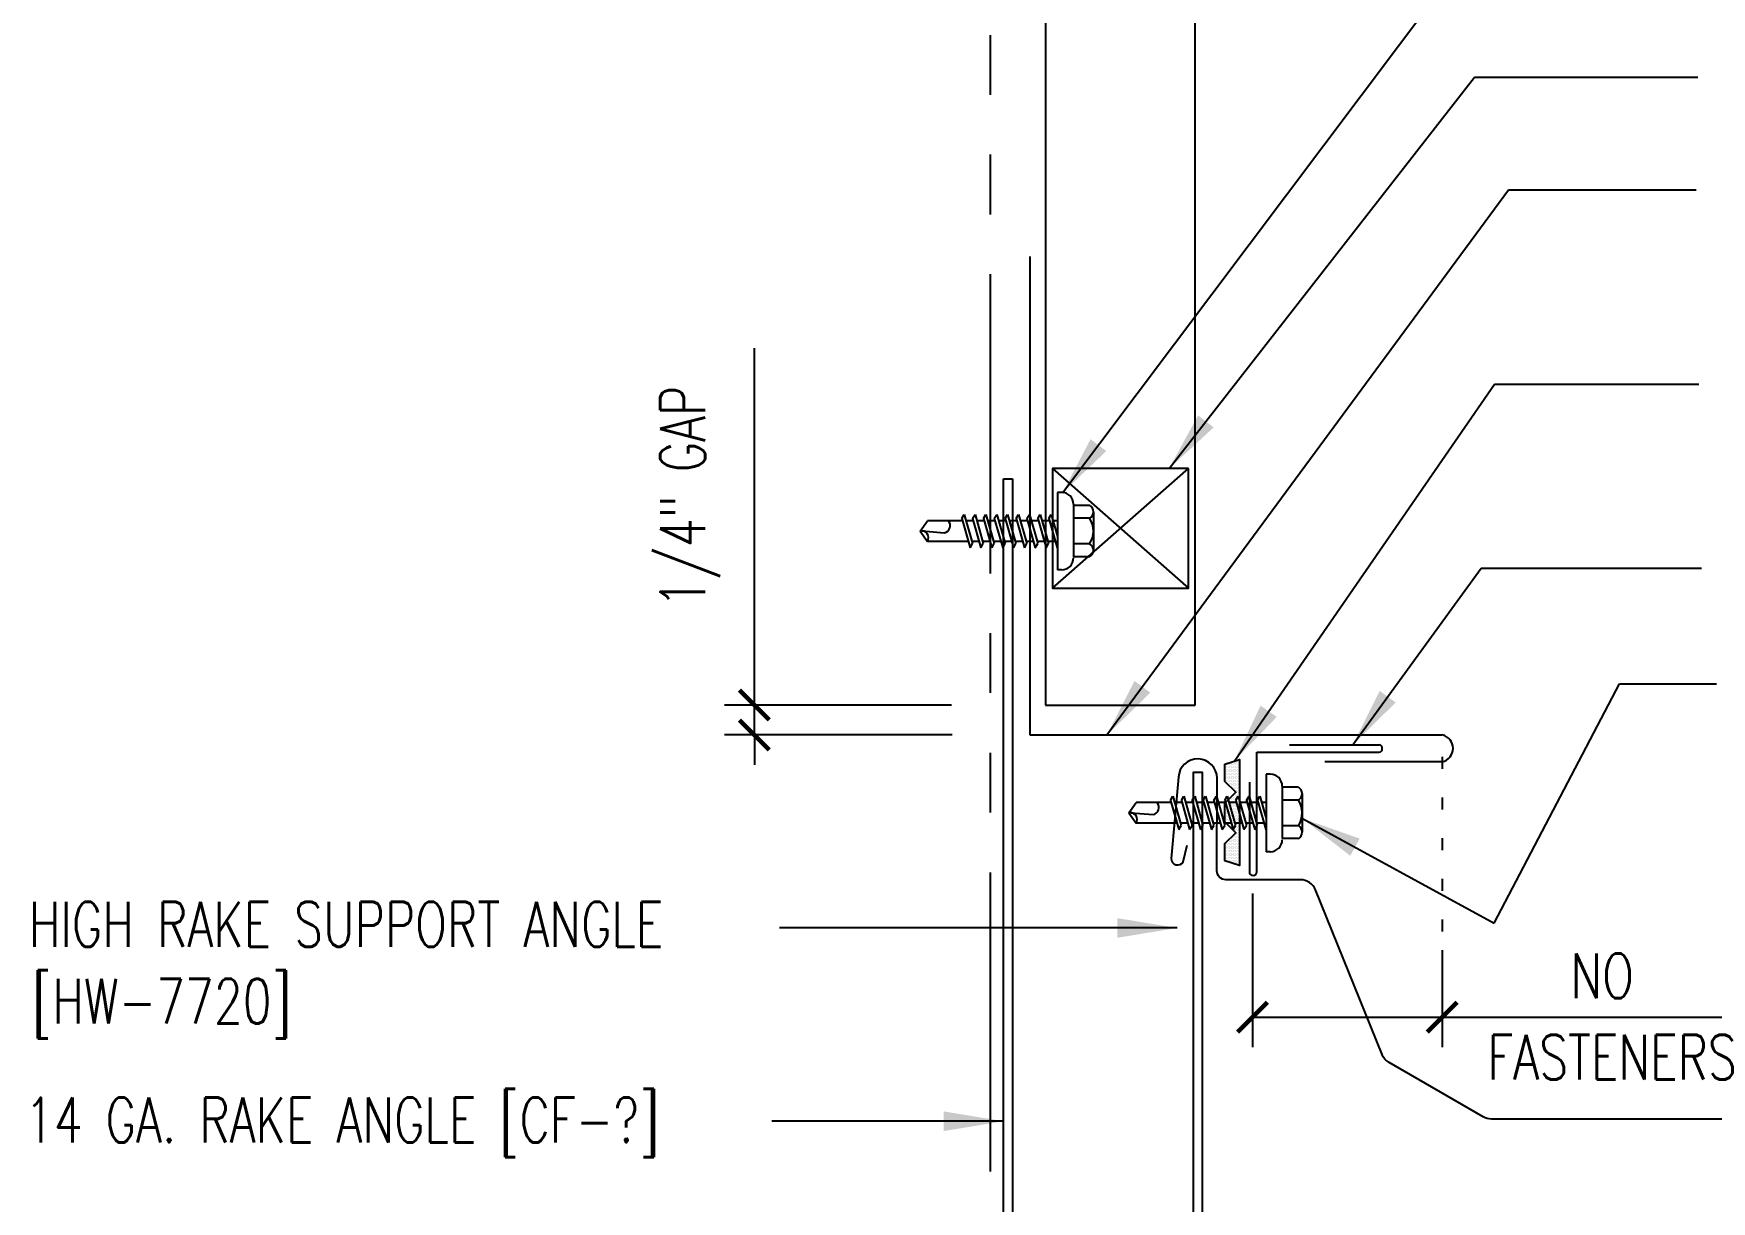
# Model space of a CAD drawing. Extents: x 11.4 to 37.2, y 13.7 to 44.3.
# Drawn here: x 11.52 to 25.55, y 24.18 to 33.94 of the extents above; entities that cross this region are included whole.
import ezdxf

# ---------------------------------------------------------------- set-up
doc = ezdxf.new("R2010")
doc.units = 0
doc.header["$LTSCALE"] = 4
doc.header["$MEASUREMENT"] = 0
doc.linetypes.add('ACAD_ISO07W100', pattern=[3, 0, -3])
doc.linetypes.add('PHANTOM', pattern=[2.5, 1.25, -0.25, 0.25, -0.25, 0.25, -0.25])
doc.layers.get('0').update_dxf_attribs({"linetype": 'CONTINUOUS'})
doc.layers.get('DEFPOINTS').update_dxf_attribs({"linetype": 'CONTINUOUS'})
for name, color, linetype in [('CLO', 3, 'CONTINUOUS'), ('FASTENER', 9, 'CONTINUOUS'), ('PANEL', 11, 'CONTINUOUS'), ('STLA', 12, 'CONTINUOUS'), ('TAPE', 8, 'CONTINUOUS'), ('TEXT', 2, 'CONTINUOUS'), ('TRIM', 6, 'CONTINUOUS')]:
    doc.layers.add(name, color=color, linetype=linetype)
doc.styles.add('TEXT1', font='ROMANS.shx', dxfattribs={"width": 0.75, "height": 0.375})
doc.dimstyles.new('DETAIL$0', dxfattribs={"dimscale": 4, "dimtxt": 0.09375, "dimasz": 0.0625, "dimexe": 0.0625, "dimexo": 0.125, "dimgap": 0.0625, "dimtad": 1, "dimdec": 4, "dimzin": 3, "dimdsep": 46, "dimlunit": 4, "dimtxsty": 'TEXT1', "dimblk": 'ARCHTICK', "dimcen": 0.0625, "dimclrd": 7, "dimclre": 7, "dimclrt": 2, "dimadec": 0, "dimazin": 0, "dimtfac": 0.59375, "dimtdec": 4, "dimtmove": 0, "dimatfit": 3, "dimfxl": 0, "dimfrac": 2, "dimtolj": 1, "dimtzin": 3, "dimarcsym": 0})
doc.dimstyles.new('DETAIL$7', dxfattribs={"dimscale": 4, "dimtxt": 0.09375, "dimasz": 0.125, "dimexe": 0.0625, "dimexo": 0.125, "dimgap": 0.0625, "dimtad": 1, "dimdec": 4, "dimzin": 3, "dimdsep": 46, "dimlunit": 4, "dimtxsty": 'TEXT1', "dimcen": 0.0625, "dimclrd": 7, "dimclre": 7, "dimclrt": 2, "dimadec": 0, "dimazin": 0, "dimtfac": 0.59375, "dimtdec": 4, "dimtmove": 2, "dimatfit": 3, "dimfxl": 0, "dimfrac": 2, "dimtolj": 1, "dimtzin": 3, "dimarcsym": 0})

# ---------------------------------------------------------------- blocks, each defined once
blk = doc.blocks.new('*X4')
at = {"color": 0}
for p, q in [((-0.422, 0.141), (-0.422, 0.141)), ((-0.398, 0.141), (-0.398, 0.141)), ((-0.375, 0.141), (-0.375, 0.141)), ((-0.352, 0.141), (-0.352, 0.141)), ((-0.328, 0.141), (-0.328, 0.141)), ((-0.305, 0.141), (-0.305, 0.141)), ((-0.281, 0.141), (-0.281, 0.141)), ((-0.258, 0.141), (-0.258, 0.141)), ((-0.234, 0.141), (-0.234, 0.141)), ((-0.211, 0.141), (-0.211, 0.141)), ((-0.188, 0.141), (-0.188, 0.141)), ((-0.164, 0.141), (-0.164, 0.141)), ((-0.141, 0.141), (-0.141, 0.141)), ((-0.117, 0.141), (-0.117, 0.141)), ((-0.094, 0.141), (-0.094, 0.141)), ((-0.07, 0.141), (-0.07, 0.141)), ((-0.047, 0.141), (-0.047, 0.141)), ((-0.023, 0.141), (-0.023, 0.141)), ((0, 0.141), (0, 0.141)), ((0.023, 0.141), (0.023, 0.141)), ((0.047, 0.141), (0.047, 0.141)), ((0.07, 0.141), (0.07, 0.141)), ((0.094, 0.141), (0.094, 0.141)), ((0.117, 0.141), (0.117, 0.141)), ((0.141, 0.141), (0.141, 0.141)), ((0.164, 0.141), (0.164, 0.141)), ((0.188, 0.141), (0.188, 0.141)), ((0.211, 0.141), (0.211, 0.141)), ((0.234, 0.141), (0.234, 0.141)), ((0.258, 0.141), (0.258, 0.141)), ((0.281, 0.141), (0.281, 0.141)), ((0.305, 0.141), (0.305, 0.141)), ((0.328, 0.141), (0.328, 0.141)), ((0.352, 0.141), (0.352, 0.141)), ((0.375, 0.141), (0.375, 0.141)), ((0.398, 0.141), (0.398, 0.141)), ((0.422, 0.141), (0.422, 0.141)), ((-0.434, 0.135), (-0.434, 0.135)), ((-0.434, 0.123), (-0.434, 0.123)), ((-0.422, 0.129), (-0.422, 0.129)), ((-0.422, 0.117), (-0.422, 0.117)), ((-0.422, 0.105), (-0.422, 0.105)), ((-0.422, 0.094), (-0.422, 0.094)), ((-0.422, 0.082), (-0.422, 0.082)), ((-0.41, 0.135), (-0.41, 0.135)), ((-0.41, 0.123), (-0.41, 0.123)), ((-0.41, 0.111), (-0.41, 0.111)), ((-0.41, 0.1), (-0.41, 0.1)), ((-0.41, 0.088), (-0.41, 0.088)), ((-0.41, 0.076), (-0.41, 0.076)), ((-0.41, 0.064), (-0.41, 0.064)), ((-0.41, 0.053), (-0.41, 0.053)), ((-0.41, 0.041), (-0.41, 0.041)), ((-0.398, 0.129), (-0.398, 0.129)), ((-0.398, 0.117), (-0.398, 0.117)), ((-0.398, 0.105), (-0.398, 0.105)), ((-0.398, 0.094), (-0.398, 0.094)), ((-0.398, 0.082), (-0.398, 0.082)), ((-0.398, 0.07), (-0.398, 0.07)), ((-0.398, 0.059), (-0.398, 0.059)), ((-0.398, 0.047), (-0.398, 0.047)), ((-0.398, 0.035), (-0.398, 0.035)), ((-0.398, 0.023), (-0.398, 0.023)), ((-0.387, 0.135), (-0.387, 0.135)), ((-0.387, 0.123), (-0.387, 0.123)), ((-0.387, 0.111), (-0.387, 0.111)), ((-0.387, 0.1), (-0.387, 0.1)), ((-0.387, 0.088), (-0.387, 0.088)), ((-0.387, 0.076), (-0.387, 0.076)), ((-0.387, 0.064), (-0.387, 0.064)), ((-0.387, 0.053), (-0.387, 0.053)), ((-0.387, 0.041), (-0.387, 0.041)), ((-0.387, 0.029), (-0.387, 0.029)), ((-0.375, 0.129), (-0.375, 0.129)), ((-0.375, 0.117), (-0.375, 0.117)), ((-0.375, 0.105), (-0.375, 0.105)), ((-0.375, 0.094), (-0.375, 0.094)), ((-0.375, 0.082), (-0.375, 0.082)), ((-0.375, 0.07), (-0.375, 0.07)), ((-0.375, 0.059), (-0.375, 0.059)), ((-0.375, 0.047), (-0.375, 0.047)), ((-0.375, 0.035), (-0.375, 0.035)), ((-0.375, 0.023), (-0.375, 0.023)), ((-0.363, 0.135), (-0.363, 0.135)), ((-0.363, 0.123), (-0.363, 0.123)), ((-0.363, 0.111), (-0.363, 0.111)), ((-0.363, 0.1), (-0.363, 0.1)), ((-0.363, 0.088), (-0.363, 0.088)), ((-0.363, 0.076), (-0.363, 0.076)), ((-0.363, 0.064), (-0.363, 0.064)), ((-0.363, 0.053), (-0.363, 0.053)), ((-0.363, 0.041), (-0.363, 0.041)), ((-0.363, 0.029), (-0.363, 0.029)), ((-0.352, 0.129), (-0.352, 0.129)), ((-0.352, 0.117), (-0.352, 0.117)), ((-0.352, 0.105), (-0.352, 0.105)), ((-0.352, 0.094), (-0.352, 0.094)), ((-0.352, 0.082), (-0.352, 0.082)), ((-0.352, 0.07), (-0.352, 0.07)), ((-0.352, 0.059), (-0.352, 0.059)), ((-0.352, 0.047), (-0.352, 0.047)), ((-0.352, 0.035), (-0.352, 0.035)), ((-0.352, 0.023), (-0.352, 0.023)), ((-0.34, 0.135), (-0.34, 0.135)), ((-0.34, 0.123), (-0.34, 0.123)), ((-0.34, 0.111), (-0.34, 0.111)), ((-0.34, 0.1), (-0.34, 0.1)), ((-0.34, 0.088), (-0.34, 0.088)), ((-0.34, 0.076), (-0.34, 0.076)), ((-0.34, 0.064), (-0.34, 0.064)), ((-0.34, 0.053), (-0.34, 0.053)), ((-0.34, 0.041), (-0.34, 0.041)), ((-0.34, 0.029), (-0.34, 0.029)), ((-0.328, 0.129), (-0.328, 0.129)), ((-0.328, 0.117), (-0.328, 0.117)), ((-0.328, 0.105), (-0.328, 0.105)), ((-0.328, 0.094), (-0.328, 0.094)), ((-0.328, 0.082), (-0.328, 0.082)), ((-0.328, 0.07), (-0.328, 0.07)), ((-0.328, 0.059), (-0.328, 0.059)), ((-0.328, 0.047), (-0.328, 0.047)), ((-0.328, 0.035), (-0.328, 0.035)), ((-0.328, 0.023), (-0.328, 0.023)), ((-0.316, 0.135), (-0.316, 0.135)), ((-0.316, 0.123), (-0.316, 0.123)), ((-0.316, 0.111), (-0.316, 0.111)), ((-0.316, 0.1), (-0.316, 0.1)), ((-0.316, 0.088), (-0.316, 0.088)), ((-0.316, 0.076), (-0.316, 0.076)), ((-0.316, 0.064), (-0.316, 0.064)), ((-0.316, 0.053), (-0.316, 0.053)), ((-0.316, 0.041), (-0.316, 0.041)), ((-0.316, 0.029), (-0.316, 0.029)), ((-0.305, 0.129), (-0.305, 0.129)), ((-0.305, 0.117), (-0.305, 0.117)), ((-0.305, 0.105), (-0.305, 0.105)), ((-0.305, 0.094), (-0.305, 0.094)), ((-0.305, 0.082), (-0.305, 0.082)), ((-0.305, 0.07), (-0.305, 0.07)), ((-0.305, 0.059), (-0.305, 0.059)), ((-0.305, 0.047), (-0.305, 0.047)), ((-0.305, 0.035), (-0.305, 0.035)), ((-0.305, 0.023), (-0.305, 0.023)), ((-0.293, 0.135), (-0.293, 0.135)), ((-0.293, 0.123), (-0.293, 0.123)), ((-0.293, 0.111), (-0.293, 0.111)), ((-0.293, 0.1), (-0.293, 0.1)), ((-0.293, 0.088), (-0.293, 0.088)), ((-0.293, 0.076), (-0.293, 0.076)), ((-0.293, 0.064), (-0.293, 0.064)), ((-0.293, 0.053), (-0.293, 0.053)), ((-0.293, 0.041), (-0.293, 0.041)), ((-0.293, 0.029), (-0.293, 0.029)), ((-0.281, 0.129), (-0.281, 0.129)), ((-0.281, 0.117), (-0.281, 0.117)), ((-0.281, 0.105), (-0.281, 0.105)), ((-0.281, 0.094), (-0.281, 0.094)), ((-0.281, 0.082), (-0.281, 0.082)), ((-0.281, 0.07), (-0.281, 0.07)), ((-0.281, 0.059), (-0.281, 0.059)), ((-0.281, 0.047), (-0.281, 0.047)), ((-0.281, 0.035), (-0.281, 0.035)), ((-0.281, 0.023), (-0.281, 0.023)), ((-0.27, 0.135), (-0.27, 0.135)), ((-0.27, 0.123), (-0.27, 0.123)), ((-0.27, 0.111), (-0.27, 0.111)), ((-0.27, 0.1), (-0.27, 0.1)), ((-0.27, 0.088), (-0.27, 0.088)), ((-0.27, 0.076), (-0.27, 0.076)), ((-0.27, 0.064), (-0.27, 0.064)), ((-0.27, 0.053), (-0.27, 0.053)), ((-0.27, 0.041), (-0.27, 0.041)), ((-0.27, 0.029), (-0.27, 0.029)), ((-0.258, 0.129), (-0.258, 0.129)), ((-0.258, 0.117), (-0.258, 0.117)), ((-0.258, 0.105), (-0.258, 0.105)), ((-0.258, 0.094), (-0.258, 0.094)), ((-0.258, 0.082), (-0.258, 0.082)), ((-0.258, 0.07), (-0.258, 0.07)), ((-0.258, 0.059), (-0.258, 0.059)), ((-0.258, 0.047), (-0.258, 0.047)), ((-0.258, 0.035), (-0.258, 0.035)), ((-0.258, 0.023), (-0.258, 0.023)), ((-0.246, 0.135), (-0.246, 0.135)), ((-0.246, 0.123), (-0.246, 0.123)), ((-0.246, 0.111), (-0.246, 0.111)), ((-0.246, 0.1), (-0.246, 0.1)), ((-0.246, 0.088), (-0.246, 0.088)), ((-0.246, 0.076), (-0.246, 0.076)), ((-0.246, 0.064), (-0.246, 0.064)), ((-0.246, 0.053), (-0.246, 0.053)), ((-0.246, 0.041), (-0.246, 0.041)), ((-0.234, 0.129), (-0.234, 0.129)), ((-0.234, 0.117), (-0.234, 0.117)), ((-0.234, 0.105), (-0.234, 0.105)), ((-0.234, 0.094), (-0.234, 0.094)), ((-0.234, 0.082), (-0.234, 0.082)), ((-0.234, 0.07), (-0.234, 0.07)), ((-0.234, 0.059), (-0.234, 0.059)), ((-0.234, 0.047), (-0.234, 0.047)), ((-0.223, 0.135), (-0.223, 0.135)), ((-0.223, 0.123), (-0.223, 0.123)), ((-0.223, 0.111), (-0.223, 0.111)), ((-0.223, 0.1), (-0.223, 0.1)), ((-0.223, 0.088), (-0.223, 0.088)), ((-0.223, 0.076), (-0.223, 0.076)), ((-0.223, 0.064), (-0.223, 0.064)), ((-0.211, 0.129), (-0.211, 0.129)), ((-0.211, 0.117), (-0.211, 0.117)), ((-0.211, 0.105), (-0.211, 0.105)), ((-0.211, 0.094), (-0.211, 0.094)), ((-0.211, 0.082), (-0.211, 0.082)), ((-0.211, 0.07), (-0.211, 0.07)), ((-0.199, 0.135), (-0.199, 0.135)), ((-0.199, 0.123), (-0.199, 0.123)), ((-0.199, 0.111), (-0.199, 0.111)), ((-0.199, 0.1), (-0.199, 0.1)), ((-0.199, 0.088), (-0.199, 0.088)), ((-0.188, 0.129), (-0.188, 0.129)), ((-0.188, 0.117), (-0.188, 0.117)), ((-0.188, 0.105), (-0.188, 0.105)), ((-0.188, 0.094), (-0.188, 0.094)), ((-0.176, 0.135), (-0.176, 0.135)), ((-0.176, 0.123), (-0.176, 0.123)), ((-0.176, 0.111), (-0.176, 0.111)), ((-0.164, 0.129), (-0.164, 0.129)), ((-0.164, 0.117), (-0.164, 0.117)), ((-0.164, 0.105), (-0.164, 0.105)), ((-0.152, 0.135), (-0.152, 0.135)), ((-0.152, 0.123), (-0.152, 0.123)), ((-0.152, 0.111), (-0.152, 0.111)), ((-0.152, 0.1), (-0.152, 0.1)), ((-0.141, 0.129), (-0.141, 0.129)), ((-0.141, 0.117), (-0.141, 0.117)), ((-0.141, 0.105), (-0.141, 0.105)), ((-0.141, 0.094), (-0.141, 0.094)), ((-0.141, 0.082), (-0.141, 0.082)), ((-0.129, 0.135), (-0.129, 0.135)), ((-0.129, 0.123), (-0.129, 0.123)), ((-0.129, 0.111), (-0.129, 0.111)), ((-0.129, 0.1), (-0.129, 0.1)), ((-0.129, 0.088), (-0.129, 0.088)), ((-0.129, 0.076), (-0.129, 0.076)), ((-0.117, 0.129), (-0.117, 0.129)), ((-0.117, 0.117), (-0.117, 0.117)), ((-0.117, 0.105), (-0.117, 0.105)), ((-0.117, 0.094), (-0.117, 0.094)), ((-0.117, 0.082), (-0.117, 0.082)), ((-0.117, 0.07), (-0.117, 0.07)), ((-0.117, 0.059), (-0.117, 0.059)), ((-0.105, 0.135), (-0.105, 0.135)), ((-0.105, 0.123), (-0.105, 0.123)), ((-0.105, 0.111), (-0.105, 0.111)), ((-0.105, 0.1), (-0.105, 0.1)), ((-0.105, 0.088), (-0.105, 0.088)), ((-0.105, 0.076), (-0.105, 0.076)), ((-0.105, 0.064), (-0.105, 0.064)), ((-0.105, 0.053), (-0.105, 0.053)), ((-0.094, 0.129), (-0.094, 0.129)), ((-0.094, 0.117), (-0.094, 0.117)), ((-0.094, 0.105), (-0.094, 0.105)), ((-0.094, 0.094), (-0.094, 0.094)), ((-0.094, 0.082), (-0.094, 0.082)), ((-0.094, 0.07), (-0.094, 0.07)), ((-0.094, 0.059), (-0.094, 0.059)), ((-0.094, 0.047), (-0.094, 0.047)), ((-0.094, 0.035), (-0.094, 0.035)), ((-0.082, 0.135), (-0.082, 0.135)), ((-0.082, 0.123), (-0.082, 0.123)), ((-0.082, 0.111), (-0.082, 0.111)), ((-0.082, 0.1), (-0.082, 0.1)), ((-0.082, 0.088), (-0.082, 0.088)), ((-0.082, 0.076), (-0.082, 0.076)), ((-0.082, 0.064), (-0.082, 0.064)), ((-0.082, 0.053), (-0.082, 0.053)), ((-0.082, 0.041), (-0.082, 0.041)), ((-0.082, 0.029), (-0.082, 0.029)), ((-0.07, 0.129), (-0.07, 0.129)), ((-0.07, 0.117), (-0.07, 0.117)), ((-0.07, 0.105), (-0.07, 0.105)), ((-0.07, 0.094), (-0.07, 0.094)), ((-0.07, 0.082), (-0.07, 0.082)), ((-0.07, 0.07), (-0.07, 0.07)), ((-0.07, 0.059), (-0.07, 0.059)), ((-0.07, 0.047), (-0.07, 0.047)), ((-0.07, 0.035), (-0.07, 0.035)), ((-0.07, 0.023), (-0.07, 0.023)), ((-0.059, 0.135), (-0.059, 0.135)), ((-0.059, 0.123), (-0.059, 0.123)), ((-0.059, 0.111), (-0.059, 0.111)), ((-0.059, 0.1), (-0.059, 0.1)), ((-0.059, 0.088), (-0.059, 0.088)), ((-0.059, 0.076), (-0.059, 0.076)), ((-0.059, 0.064), (-0.059, 0.064)), ((-0.059, 0.053), (-0.059, 0.053)), ((-0.059, 0.041), (-0.059, 0.041)), ((-0.059, 0.029), (-0.059, 0.029)), ((-0.047, 0.129), (-0.047, 0.129)), ((-0.047, 0.117), (-0.047, 0.117)), ((-0.047, 0.105), (-0.047, 0.105)), ((-0.047, 0.094), (-0.047, 0.094)), ((-0.047, 0.082), (-0.047, 0.082)), ((-0.047, 0.07), (-0.047, 0.07)), ((-0.047, 0.059), (-0.047, 0.059)), ((-0.047, 0.047), (-0.047, 0.047)), ((-0.047, 0.035), (-0.047, 0.035)), ((-0.047, 0.023), (-0.047, 0.023)), ((-0.035, 0.135), (-0.035, 0.135)), ((-0.035, 0.123), (-0.035, 0.123)), ((-0.035, 0.111), (-0.035, 0.111)), ((-0.035, 0.1), (-0.035, 0.1)), ((-0.035, 0.088), (-0.035, 0.088)), ((-0.035, 0.076), (-0.035, 0.076)), ((-0.035, 0.064), (-0.035, 0.064)), ((-0.035, 0.053), (-0.035, 0.053)), ((-0.035, 0.041), (-0.035, 0.041)), ((-0.035, 0.029), (-0.035, 0.029)), ((-0.023, 0.129), (-0.023, 0.129)), ((-0.023, 0.117), (-0.023, 0.117)), ((-0.023, 0.105), (-0.023, 0.105)), ((-0.023, 0.094), (-0.023, 0.094)), ((-0.023, 0.082), (-0.023, 0.082)), ((-0.023, 0.07), (-0.023, 0.07)), ((-0.023, 0.059), (-0.023, 0.059)), ((-0.023, 0.047), (-0.023, 0.047)), ((-0.023, 0.035), (-0.023, 0.035)), ((-0.023, 0.023), (-0.023, 0.023)), ((-0.012, 0.135), (-0.012, 0.135)), ((-0.012, 0.123), (-0.012, 0.123)), ((-0.012, 0.111), (-0.012, 0.111)), ((-0.012, 0.1), (-0.012, 0.1)), ((-0.012, 0.088), (-0.012, 0.088)), ((-0.012, 0.076), (-0.012, 0.076)), ((-0.012, 0.064), (-0.012, 0.064)), ((-0.012, 0.053), (-0.012, 0.053)), ((-0.012, 0.041), (-0.012, 0.041)), ((-0.012, 0.029), (-0.012, 0.029)), ((0, 0.129), (0, 0.129)), ((0, 0.117), (0, 0.117)), ((0, 0.105), (0, 0.105)), ((0, 0.094), (0, 0.094)), ((0, 0.082), (0, 0.082)), ((0, 0.07), (0, 0.07)), ((0, 0.059), (0, 0.059)), ((0, 0.047), (0, 0.047)), ((0, 0.035), (0, 0.035)), ((0, 0.023), (0, 0.023)), ((0.012, 0.135), (0.012, 0.135)), ((0.012, 0.123), (0.012, 0.123)), ((0.012, 0.111), (0.012, 0.111)), ((0.012, 0.1), (0.012, 0.1)), ((0.012, 0.088), (0.012, 0.088)), ((0.012, 0.076), (0.012, 0.076)), ((0.012, 0.064), (0.012, 0.064)), ((0.012, 0.053), (0.012, 0.053)), ((0.012, 0.041), (0.012, 0.041)), ((0.012, 0.029), (0.012, 0.029)), ((0.023, 0.129), (0.023, 0.129)), ((0.023, 0.117), (0.023, 0.117)), ((0.023, 0.105), (0.023, 0.105)), ((0.023, 0.094), (0.023, 0.094)), ((0.023, 0.082), (0.023, 0.082)), ((0.023, 0.07), (0.023, 0.07)), ((0.023, 0.059), (0.023, 0.059)), ((0.023, 0.047), (0.023, 0.047)), ((0.023, 0.035), (0.023, 0.035)), ((0.023, 0.023), (0.023, 0.023)), ((0.035, 0.135), (0.035, 0.135)), ((0.035, 0.123), (0.035, 0.123)), ((0.035, 0.111), (0.035, 0.111)), ((0.035, 0.1), (0.035, 0.1)), ((0.035, 0.088), (0.035, 0.088)), ((0.035, 0.076), (0.035, 0.076)), ((0.035, 0.064), (0.035, 0.064)), ((0.035, 0.053), (0.035, 0.053)), ((0.035, 0.041), (0.035, 0.041)), ((0.035, 0.029), (0.035, 0.029)), ((0.047, 0.129), (0.047, 0.129)), ((0.047, 0.117), (0.047, 0.117)), ((0.047, 0.105), (0.047, 0.105)), ((0.047, 0.094), (0.047, 0.094)), ((0.047, 0.082), (0.047, 0.082)), ((0.047, 0.07), (0.047, 0.07)), ((0.047, 0.059), (0.047, 0.059)), ((0.047, 0.047), (0.047, 0.047)), ((0.047, 0.035), (0.047, 0.035)), ((0.047, 0.023), (0.047, 0.023)), ((0.059, 0.135), (0.059, 0.135)), ((0.059, 0.123), (0.059, 0.123)), ((0.059, 0.111), (0.059, 0.111)), ((0.059, 0.1), (0.059, 0.1)), ((0.059, 0.088), (0.059, 0.088)), ((0.059, 0.076), (0.059, 0.076)), ((0.059, 0.064), (0.059, 0.064)), ((0.059, 0.053), (0.059, 0.053)), ((0.059, 0.041), (0.059, 0.041)), ((0.059, 0.029), (0.059, 0.029)), ((0.07, 0.129), (0.07, 0.129)), ((0.07, 0.117), (0.07, 0.117)), ((0.07, 0.105), (0.07, 0.105)), ((0.07, 0.094), (0.07, 0.094)), ((0.07, 0.082), (0.07, 0.082)), ((0.07, 0.07), (0.07, 0.07)), ((0.07, 0.059), (0.07, 0.059)), ((0.07, 0.047), (0.07, 0.047)), ((0.07, 0.035), (0.07, 0.035)), ((0.07, 0.023), (0.07, 0.023)), ((0.082, 0.135), (0.082, 0.135)), ((0.082, 0.123), (0.082, 0.123)), ((0.082, 0.111), (0.082, 0.111)), ((0.082, 0.1), (0.082, 0.1)), ((0.082, 0.088), (0.082, 0.088)), ((0.082, 0.076), (0.082, 0.076)), ((0.082, 0.064), (0.082, 0.064)), ((0.082, 0.053), (0.082, 0.053)), ((0.082, 0.041), (0.082, 0.041)), ((0.082, 0.029), (0.082, 0.029)), ((0.094, 0.129), (0.094, 0.129)), ((0.094, 0.117), (0.094, 0.117)), ((0.094, 0.105), (0.094, 0.105)), ((0.094, 0.094), (0.094, 0.094)), ((0.094, 0.082), (0.094, 0.082)), ((0.094, 0.07), (0.094, 0.07)), ((0.094, 0.059), (0.094, 0.059)), ((0.094, 0.047), (0.094, 0.047)), ((0.094, 0.035), (0.094, 0.035)), ((0.105, 0.135), (0.105, 0.135)), ((0.105, 0.123), (0.105, 0.123)), ((0.105, 0.111), (0.105, 0.111)), ((0.105, 0.1), (0.105, 0.1)), ((0.105, 0.088), (0.105, 0.088)), ((0.105, 0.076), (0.105, 0.076)), ((0.105, 0.064), (0.105, 0.064)), ((0.105, 0.053), (0.105, 0.053)), ((0.117, 0.129), (0.117, 0.129)), ((0.117, 0.117), (0.117, 0.117)), ((0.117, 0.105), (0.117, 0.105)), ((0.117, 0.094), (0.117, 0.094)), ((0.117, 0.082), (0.117, 0.082)), ((0.117, 0.07), (0.117, 0.07)), ((0.117, 0.059), (0.117, 0.059)), ((0.129, 0.135), (0.129, 0.135)), ((0.129, 0.123), (0.129, 0.123)), ((0.129, 0.111), (0.129, 0.111)), ((0.129, 0.1), (0.129, 0.1)), ((0.129, 0.088), (0.129, 0.088)), ((0.129, 0.076), (0.129, 0.076)), ((0.141, 0.129), (0.141, 0.129)), ((0.141, 0.117), (0.141, 0.117)), ((0.141, 0.105), (0.141, 0.105)), ((0.141, 0.094), (0.141, 0.094)), ((0.141, 0.082), (0.141, 0.082)), ((0.152, 0.135), (0.152, 0.135)), ((0.152, 0.123), (0.152, 0.123)), ((0.152, 0.111), (0.152, 0.111)), ((0.152, 0.1), (0.152, 0.1)), ((0.164, 0.129), (0.164, 0.129)), ((0.164, 0.117), (0.164, 0.117)), ((0.164, 0.105), (0.164, 0.105)), ((0.176, 0.135), (0.176, 0.135)), ((0.176, 0.123), (0.176, 0.123)), ((0.176, 0.111), (0.176, 0.111)), ((0.188, 0.129), (0.188, 0.129)), ((0.188, 0.117), (0.188, 0.117)), ((0.188, 0.105), (0.188, 0.105)), ((0.188, 0.094), (0.188, 0.094)), ((0.199, 0.135), (0.199, 0.135)), ((0.199, 0.123), (0.199, 0.123)), ((0.199, 0.111), (0.199, 0.111)), ((0.199, 0.1), (0.199, 0.1)), ((0.199, 0.088), (0.199, 0.088)), ((0.211, 0.129), (0.211, 0.129)), ((0.211, 0.117), (0.211, 0.117)), ((0.211, 0.105), (0.211, 0.105)), ((0.211, 0.094), (0.211, 0.094)), ((0.211, 0.082), (0.211, 0.082)), ((0.211, 0.07), (0.211, 0.07)), ((0.223, 0.135), (0.223, 0.135)), ((0.223, 0.123), (0.223, 0.123)), ((0.223, 0.111), (0.223, 0.111)), ((0.223, 0.1), (0.223, 0.1)), ((0.223, 0.088), (0.223, 0.088)), ((0.223, 0.076), (0.223, 0.076)), ((0.223, 0.064), (0.223, 0.064)), ((0.234, 0.129), (0.234, 0.129)), ((0.234, 0.117), (0.234, 0.117)), ((0.234, 0.105), (0.234, 0.105)), ((0.234, 0.094), (0.234, 0.094)), ((0.234, 0.082), (0.234, 0.082)), ((0.234, 0.07), (0.234, 0.07)), ((0.234, 0.059), (0.234, 0.059)), ((0.234, 0.047), (0.234, 0.047)), ((0.246, 0.135), (0.246, 0.135)), ((0.246, 0.123), (0.246, 0.123)), ((0.246, 0.111), (0.246, 0.111)), ((0.246, 0.1), (0.246, 0.1)), ((0.246, 0.088), (0.246, 0.088)), ((0.246, 0.076), (0.246, 0.076)), ((0.246, 0.064), (0.246, 0.064)), ((0.246, 0.053), (0.246, 0.053)), ((0.246, 0.041), (0.246, 0.041)), ((0.258, 0.129), (0.258, 0.129)), ((0.258, 0.117), (0.258, 0.117)), ((0.258, 0.105), (0.258, 0.105)), ((0.258, 0.094), (0.258, 0.094)), ((0.258, 0.082), (0.258, 0.082)), ((0.258, 0.07), (0.258, 0.07)), ((0.258, 0.059), (0.258, 0.059)), ((0.258, 0.047), (0.258, 0.047)), ((0.258, 0.035), (0.258, 0.035)), ((0.258, 0.023), (0.258, 0.023)), ((0.27, 0.135), (0.27, 0.135)), ((0.27, 0.123), (0.27, 0.123)), ((0.27, 0.111), (0.27, 0.111)), ((0.27, 0.1), (0.27, 0.1)), ((0.27, 0.088), (0.27, 0.088)), ((0.27, 0.076), (0.27, 0.076)), ((0.27, 0.064), (0.27, 0.064)), ((0.27, 0.053), (0.27, 0.053)), ((0.27, 0.041), (0.27, 0.041)), ((0.27, 0.029), (0.27, 0.029)), ((0.281, 0.129), (0.281, 0.129)), ((0.281, 0.117), (0.281, 0.117)), ((0.281, 0.105), (0.281, 0.105)), ((0.281, 0.094), (0.281, 0.094)), ((0.281, 0.082), (0.281, 0.082)), ((0.281, 0.07), (0.281, 0.07)), ((0.281, 0.059), (0.281, 0.059)), ((0.281, 0.047), (0.281, 0.047)), ((0.281, 0.035), (0.281, 0.035)), ((0.281, 0.023), (0.281, 0.023)), ((0.293, 0.135), (0.293, 0.135)), ((0.293, 0.123), (0.293, 0.123)), ((0.293, 0.111), (0.293, 0.111)), ((0.293, 0.1), (0.293, 0.1)), ((0.293, 0.088), (0.293, 0.088)), ((0.293, 0.076), (0.293, 0.076)), ((0.293, 0.064), (0.293, 0.064)), ((0.293, 0.053), (0.293, 0.053)), ((0.293, 0.041), (0.293, 0.041)), ((0.293, 0.029), (0.293, 0.029)), ((0.305, 0.129), (0.305, 0.129)), ((0.305, 0.117), (0.305, 0.117)), ((0.305, 0.105), (0.305, 0.105)), ((0.305, 0.094), (0.305, 0.094)), ((0.305, 0.082), (0.305, 0.082)), ((0.305, 0.07), (0.305, 0.07)), ((0.305, 0.059), (0.305, 0.059)), ((0.305, 0.047), (0.305, 0.047)), ((0.305, 0.035), (0.305, 0.035)), ((0.305, 0.023), (0.305, 0.023)), ((0.316, 0.135), (0.316, 0.135)), ((0.316, 0.123), (0.316, 0.123)), ((0.316, 0.111), (0.316, 0.111)), ((0.316, 0.1), (0.316, 0.1)), ((0.316, 0.088), (0.316, 0.088)), ((0.316, 0.076), (0.316, 0.076)), ((0.316, 0.064), (0.316, 0.064)), ((0.316, 0.053), (0.316, 0.053)), ((0.316, 0.041), (0.316, 0.041)), ((0.316, 0.029), (0.316, 0.029)), ((0.328, 0.129), (0.328, 0.129)), ((0.328, 0.117), (0.328, 0.117)), ((0.328, 0.105), (0.328, 0.105)), ((0.328, 0.094), (0.328, 0.094)), ((0.328, 0.082), (0.328, 0.082)), ((0.328, 0.07), (0.328, 0.07)), ((0.328, 0.059), (0.328, 0.059)), ((0.328, 0.047), (0.328, 0.047)), ((0.328, 0.035), (0.328, 0.035)), ((0.328, 0.023), (0.328, 0.023)), ((0.34, 0.135), (0.34, 0.135)), ((0.34, 0.123), (0.34, 0.123)), ((0.34, 0.111), (0.34, 0.111)), ((0.34, 0.1), (0.34, 0.1)), ((0.34, 0.088), (0.34, 0.088)), ((0.34, 0.076), (0.34, 0.076)), ((0.34, 0.064), (0.34, 0.064)), ((0.34, 0.053), (0.34, 0.053)), ((0.34, 0.041), (0.34, 0.041)), ((0.34, 0.029), (0.34, 0.029)), ((0.352, 0.129), (0.352, 0.129)), ((0.352, 0.117), (0.352, 0.117)), ((0.352, 0.105), (0.352, 0.105)), ((0.352, 0.094), (0.352, 0.094)), ((0.352, 0.082), (0.352, 0.082)), ((0.352, 0.07), (0.352, 0.07)), ((0.352, 0.059), (0.352, 0.059)), ((0.352, 0.047), (0.352, 0.047)), ((0.352, 0.035), (0.352, 0.035)), ((0.352, 0.023), (0.352, 0.023)), ((0.363, 0.135), (0.363, 0.135)), ((0.363, 0.123), (0.363, 0.123)), ((0.363, 0.111), (0.363, 0.111)), ((0.363, 0.1), (0.363, 0.1)), ((0.363, 0.088), (0.363, 0.088)), ((0.363, 0.076), (0.363, 0.076)), ((0.363, 0.064), (0.363, 0.064)), ((0.363, 0.053), (0.363, 0.053)), ((0.363, 0.041), (0.363, 0.041)), ((0.363, 0.029), (0.363, 0.029)), ((0.375, 0.129), (0.375, 0.129)), ((0.375, 0.117), (0.375, 0.117)), ((0.375, 0.105), (0.375, 0.105)), ((0.375, 0.094), (0.375, 0.094)), ((0.375, 0.082), (0.375, 0.082)), ((0.375, 0.07), (0.375, 0.07)), ((0.375, 0.059), (0.375, 0.059)), ((0.375, 0.047), (0.375, 0.047)), ((0.375, 0.035), (0.375, 0.035)), ((0.375, 0.023), (0.375, 0.023)), ((0.387, 0.135), (0.387, 0.135)), ((0.387, 0.123), (0.387, 0.123)), ((0.387, 0.111), (0.387, 0.111)), ((0.387, 0.1), (0.387, 0.1)), ((0.387, 0.088), (0.387, 0.088)), ((0.387, 0.076), (0.387, 0.076)), ((0.387, 0.064), (0.387, 0.064)), ((0.387, 0.053), (0.387, 0.053)), ((0.387, 0.041), (0.387, 0.041)), ((0.387, 0.029), (0.387, 0.029)), ((0.398, 0.129), (0.398, 0.129)), ((0.398, 0.117), (0.398, 0.117)), ((0.398, 0.105), (0.398, 0.105)), ((0.398, 0.094), (0.398, 0.094)), ((0.398, 0.082), (0.398, 0.082)), ((0.398, 0.07), (0.398, 0.07)), ((0.398, 0.059), (0.398, 0.059)), ((0.398, 0.047), (0.398, 0.047)), ((0.398, 0.035), (0.398, 0.035)), ((0.398, 0.023), (0.398, 0.023)), ((0.41, 0.135), (0.41, 0.135)), ((0.41, 0.123), (0.41, 0.123)), ((0.41, 0.111), (0.41, 0.111)), ((0.41, 0.1), (0.41, 0.1)), ((0.41, 0.088), (0.41, 0.088)), ((0.41, 0.076), (0.41, 0.076)), ((0.41, 0.064), (0.41, 0.064)), ((0.41, 0.053), (0.41, 0.053)), ((0.41, 0.041), (0.41, 0.041)), ((0.422, 0.129), (0.422, 0.129)), ((0.422, 0.117), (0.422, 0.117)), ((0.422, 0.105), (0.422, 0.105)), ((0.422, 0.094), (0.422, 0.094)), ((0.422, 0.082), (0.422, 0.082)), ((0.434, 0.135), (0.434, 0.135)), ((0.434, 0.123), (0.434, 0.123))]:
    blk.add_line(p, q, dxfattribs=at)
blk = doc.blocks.new('MB_DBTAP')
at = {"layer": 'TAPE', "color": 9}
blk.add_lwpolyline([(-0.403, 0.018), (-0.442, 0.141), (0.442, 0.141), (0.403, 0.018), (0.26, 0.018), (0.17, 0.109), (0.079, 0.018), (0, 0.018), (-0.079, 0.018), (-0.17, 0.109), (-0.26, 0.018)], close=True, dxfattribs=at)
at = {"layer": 'TAPE', "color": 251}
blk.add_blockref('*X4', (0, 0), dxfattribs=at)
blk = doc.blocks.new('MB_DW3')
at = {"layer": 'FASTENER'}
for p, q in [((-0.215, 0.305), (-0.215, 0.171)), ((-0.161, 0.337), (0.161, 0.337)), ((-0.107, 0.305), (-0.107, 0.171)), ((0.107, 0.305), (0.107, 0.171)), ((0.215, 0.305), (0.215, 0.171)), ((-0.224, 0.171), (0.215, 0.171)), ((-0.324, 0.071), (-0.324, 0.037)), ((-0.324, 0.037), (0.324, 0.037)), ((-0.139, -0.016), (0.046, 0.037)), ((-0.104, -0.036), (0.139, 0.033)), ((-0.086, 0.037), (0.086, 0.037)), ((-0.086, 0.037), (-0.086, -0.001)), ((0.086, 0.037), (0.133, 0.037)), ((0.086, 0.018), (0.086, -0.042)), ((0.139, 0.033), (0.133, 0.037)), ((0.324, 0.071), (0.324, 0.037)), ((-0.104, -0.036), (-0.139, -0.016)), ((-0.139, -0.107), (0.104, -0.038)), ((-0.104, -0.127), (-0.139, -0.107)), ((-0.139, -0.198), (0.104, -0.128)), ((-0.104, -0.127), (0.139, -0.058)), ((-0.086, -0.031), (-0.086, -0.092)), ((-0.086, -0.122), (-0.086, -0.183)), ((0.086, -0.073), (0.086, -0.133)), ((0.139, -0.058), (0.104, -0.038)), ((0.139, -0.149), (0.104, -0.128)), ((-0.104, -0.218), (-0.139, -0.198)), ((-0.139, -0.289), (0.104, -0.219)), ((-0.104, -0.218), (0.139, -0.149)), ((-0.104, -0.309), (0.139, -0.239)), ((-0.086, -0.213), (-0.086, -0.274)), ((0.086, -0.164), (0.086, -0.224)), ((0.086, -0.255), (0.086, -0.315)), ((0.139, -0.239), (0.104, -0.219)), ((-0.104, -0.309), (-0.139, -0.289)), ((-0.139, -0.38), (0.104, -0.31)), ((-0.104, -0.4), (-0.139, -0.38)), ((-0.139, -0.47), (0.104, -0.401)), ((-0.104, -0.4), (0.139, -0.33)), ((-0.086, -0.304), (-0.086, -0.364)), ((-0.086, -0.395), (-0.086, -0.455)), ((0.086, -0.345), (0.086, -0.406)), ((0.139, -0.33), (0.104, -0.31)), ((0.139, -0.421), (0.104, -0.401)), ((-0.104, -0.491), (-0.139, -0.47)), ((-0.139, -0.561), (0.104, -0.492)), ((-0.104, -0.491), (0.139, -0.421)), ((-0.104, -0.581), (0.139, -0.512)), ((-0.086, -0.486), (-0.086, -0.546)), ((0.086, -0.436), (0.086, -0.497)), ((0.086, -0.527), (0.086, -0.588)), ((0.139, -0.512), (0.104, -0.492)), ((-0.104, -0.581), (-0.139, -0.561)), ((-0.139, -0.652), (0.104, -0.583)), ((-0.104, -0.672), (-0.139, -0.652)), ((-0.139, -0.743), (0.104, -0.674)), ((-0.104, -0.672), (0.139, -0.603)), ((-0.104, -0.763), (0.139, -0.694)), ((-0.086, -0.577), (-0.086, -0.637)), ((-0.086, -0.667), (-0.086, -0.728)), ((0.086, -0.618), (0.086, -0.679)), ((0.139, -0.603), (0.104, -0.583)), ((0.139, -0.694), (0.104, -0.674)), ((-0.104, -0.763), (-0.139, -0.743)), ((-0.086, -0.758), (-0.086, -1.05)), ((0.086, -0.709), (0.086, -1.05)), ((-0.002, -1.095), (0.014, -0.909)), ((0, -1.111), (-0.086, -1.05)), ((0, -1.111), (0.086, -1.05))]:
    blk.add_line(p, q, dxfattribs=at)
for centre, radius, start, end in [((-0.161, 0.274), 0.0628, 29.8754, 150.1246), ((0, 0.141), 0.196, 56.9974, 123.0026), ((0.161, 0.274), 0.0628, 29.8754, 150.1246), ((-0.224, 0.071), 0.1, 90, 180), ((0.224, 0.071), 0.1, 0, 90), ((-0.046, -0.921), 0.0615, 11.1445, 130.906), ((0.054, -1.097), 0.0563, 55.4585, 194.8454)]:
    blk.add_arc(centre, radius, start, end, dxfattribs=at)
blk = doc.blocks.new('_ArchTick')
at = {"color": 0, "linetype": 'ByBlock', "const_width": 0.15}
blk.add_lwpolyline([(-0.5, -0.5), (0.5, 0.5)], dxfattribs=at)
blk = doc.blocks.new('*D15')
at = {"layer": 'DEFPOINTS', "color": 0}
for p in [(21.711, 27.252), (23.296, 26.778), (23.296, 25.717)]:
    blk.add_point(p, dxfattribs=at)
at = {"layer": 'TEXT', "color": 7, "lineweight": -2}
for p, q in [((21.711, 26.752), (21.711, 25.467)), ((23.296, 26.278), (23.296, 25.467)), ((21.711, 25.717), (23.296, 25.717))]:
    blk.add_line(p, q, dxfattribs=at)
at = {"layer": 'TEXT', "color": 7, "lineweight": -2, "xscale": 0.25, "yscale": 0.25, "zscale": 0.25, "rotation": 180}
blk.add_blockref('_ArchTick', (21.711, 25.717), dxfattribs=at)
at = {"layer": 'TEXT', "color": 7, "lineweight": -2, "xscale": 0.25, "yscale": 0.25, "zscale": 0.25}
blk.add_blockref('_ArchTick', (23.296, 25.717), dxfattribs=at)
blk = doc.blocks.new('fz2')
at = {"layer": 'FASTENER'}
for p, q in [((-0.215, 0.305), (-0.215, 0.171)), ((-0.161, 0.337), (0.161, 0.337)), ((-0.107, 0.305), (-0.107, 0.171)), ((0.107, 0.305), (0.107, 0.171)), ((0.215, 0.305), (0.215, 0.171)), ((-0.224, 0.171), (0.215, 0.171)), ((-0.324, 0.071), (-0.324, 0.037)), ((-0.324, 0.037), (0.324, 0.037)), ((-0.139, -0.016), (0.046, 0.037)), ((-0.104, -0.036), (0.139, 0.033)), ((-0.086, 0.037), (0.086, 0.037)), ((-0.086, 0.037), (-0.086, -0.001)), ((0.086, 0.037), (0.133, 0.037)), ((0.086, 0.018), (0.086, -0.042)), ((0.139, 0.033), (0.133, 0.037)), ((0.324, 0.071), (0.324, 0.037)), ((-0.104, -0.036), (-0.139, -0.016)), ((-0.139, -0.107), (0.104, -0.038)), ((-0.104, -0.127), (-0.139, -0.107)), ((-0.139, -0.198), (0.104, -0.128)), ((-0.104, -0.127), (0.139, -0.058)), ((-0.086, -0.031), (-0.086, -0.092)), ((-0.086, -0.122), (-0.086, -0.183)), ((0.086, -0.073), (0.086, -0.133)), ((0.139, -0.058), (0.104, -0.038)), ((0.139, -0.149), (0.104, -0.128)), ((-0.104, -0.218), (-0.139, -0.198)), ((-0.139, -0.289), (0.104, -0.219)), ((-0.104, -0.218), (0.139, -0.149)), ((-0.104, -0.309), (0.139, -0.239)), ((-0.086, -0.213), (-0.086, -0.274)), ((0.086, -0.164), (0.086, -0.224)), ((0.086, -0.255), (0.086, -0.315)), ((0.139, -0.239), (0.104, -0.219)), ((-0.104, -0.309), (-0.139, -0.289)), ((-0.139, -0.38), (0.104, -0.31)), ((-0.104, -0.4), (-0.139, -0.38)), ((-0.139, -0.47), (0.104, -0.401)), ((-0.104, -0.4), (0.139, -0.33)), ((-0.086, -0.304), (-0.086, -0.364)), ((-0.086, -0.395), (-0.086, -0.455)), ((0.086, -0.345), (0.086, -0.406)), ((0.139, -0.33), (0.104, -0.31)), ((0.139, -0.421), (0.104, -0.401)), ((-0.104, -0.491), (-0.139, -0.47)), ((-0.139, -0.561), (0.104, -0.492)), ((-0.104, -0.491), (0.139, -0.421)), ((-0.104, -0.581), (0.139, -0.512)), ((-0.086, -0.486), (-0.086, -0.546)), ((0.086, -0.436), (0.086, -0.497)), ((0.086, -0.527), (0.086, -0.588)), ((0.139, -0.512), (0.104, -0.492)), ((-0.104, -0.581), (-0.139, -0.561)), ((-0.139, -0.652), (0.104, -0.583)), ((-0.104, -0.672), (-0.139, -0.652)), ((-0.139, -0.743), (0.104, -0.674)), ((-0.104, -0.672), (0.139, -0.603)), ((-0.104, -0.763), (0.139, -0.694)), ((-0.086, -0.577), (-0.086, -0.637)), ((-0.086, -0.667), (-0.086, -0.728)), ((0.086, -0.618), (0.086, -0.679)), ((0.139, -0.603), (0.104, -0.583)), ((0.139, -0.694), (0.104, -0.674)), ((-0.104, -0.763), (-0.139, -0.743)), ((-0.086, -0.758), (-0.086, -1.05)), ((0.086, -0.709), (0.086, -1.05)), ((-0.002, -1.095), (0.014, -0.909)), ((0, -1.111), (-0.086, -1.05)), ((0, -1.111), (0.086, -1.05))]:
    blk.add_line(p, q, dxfattribs=at)
for centre, radius, start, end in [((-0.161, 0.274), 0.0628, 29.8754, 150.1246), ((0, 0.141), 0.196, 56.9974, 123.0026), ((0.161, 0.274), 0.0628, 29.8754, 150.1246), ((-0.224, 0.071), 0.1, 90, 180), ((0.224, 0.071), 0.1, 0, 90), ((-0.046, -0.921), 0.0615, 11.1445, 130.906), ((0.054, -1.097), 0.0563, 55.4585, 194.8454)]:
    blk.add_arc(centre, radius, start, end, dxfattribs=at)
blk = doc.blocks.new('*D18')
at = {"layer": 'DEFPOINTS', "color": 0}
for p in [(17.547, 28.326), (19.696, 28.326), (19.699, 28.076)]:
    blk.add_point(p, dxfattribs=at)
at = {"layer": 'TEXT', "color": 7, "lineweight": -2}
for p, q in [((17.547, 28.326), (17.547, 31.308)), ((19.196, 28.326), (17.297, 28.326)), ((17.547, 28.076), (17.547, 28.326)), ((19.199, 28.076), (17.297, 28.076)), ((17.547, 28.076), (17.547, 27.826))]:
    blk.add_line(p, q, dxfattribs=at)
at = {"layer": 'TEXT', "color": 7, "lineweight": -2, "xscale": 0.25, "yscale": 0.25, "zscale": 0.25}
for p, rotation in [((17.547, 28.326), 270), ((17.547, 28.076), 90)]:
    blk.add_blockref('_ArchTick', p, dxfattribs=dict(at, rotation=rotation))
at = {"layer": 'TEXT', "color": 2, "insert": (17.011, 30.067), "char_height": 0.375, "attachment_point": 5, "rotation": 90, "style": 'TEXT1'}
blk.add_mtext('\\A1;1/4" GAP', dxfattribs=at)

msp = doc.modelspace()

# ---------------------------------------------------------------- linework, layer by layer
at = {"layer": 'CLO'}
for p, q in [((20.03766, 29.30262), (21.17586, 30.30262)), ((20.03766, 30.30262), (21.17586, 29.30262))]:
    msp.add_line(p, q, dxfattribs=at)
msp.add_lwpolyline([(21.17586, 30.30262), (20.03766, 30.30262), (20.03766, 29.30262), (21.17586, 29.30262)], close=True, dxfattribs=at)
at = {"layer": 'PANEL'}
for p, q in [((19.98163, 39.65448), (19.98163, 28.32592)), ((21.23163, 28.32592), (21.23163, 39.65448)), ((19.98163, 28.32592), (21.23163, 28.32592))]:
    msp.add_line(p, q, dxfattribs=at)
msp.add_lwpolyline([(34.28233, 24.86564), (30.67783, 24.86564), (30.56958, 25.05313), (29.16107, 25.05315), (29.05283, 24.86564), (23.70683, 24.86564, -0.13162295), (23.63834, 24.88399), (22.85134, 25.33834, -0.16769594), (22.79286, 25.4057), (22.23764, 26.77994, 0.30574011), (22.11058, 26.86563), (21.48733, 26.86554, -0.41481572), (21.41291, 26.94009), (21.41443, 27.71349, 0.97297784), (21.09122, 27.72296), (21.0318, 27.04331, 0.79848861), (21.13017, 27.01673), (21.16404, 27.1546)], format="xyb", dxfattribs=at)
at = {"layer": 'STLA', "color": 8, "linetype": 'PHANTOM', "ltscale": 0.5}
msp.add_line((19.52047, 14.42662), (19.52047, 39.67856), dxfattribs=at)
at = {"layer": 'STLA'}
for p, q in [((19.62958, 23.47834), (19.62958, 30.21614)), ((19.62958, 30.21614), (19.70428, 30.21614)), ((19.70428, 30.21614), (19.70428, 23.47834))]:
    msp.add_line(p, q, dxfattribs=at)
msp.add_lwpolyline([(23.71635, 23.46405), (23.71635, 23.38935), (21.47855, 23.38935, -0.41421356), (21.21635, 23.65155), (21.21635, 27.76435), (21.29105, 27.76435), (21.29105, 23.65155, 0.41421356), (21.47855, 23.46405)], format="xyb", close=True, dxfattribs=at)
at = {"layer": 'TEXT', "color": 7}
for p, q in [((24.77648, 28.50325), (25.58815, 28.50325)), ((23.2959, 25.71701), (26.28301, 25.71701))]:
    msp.add_line(p, q, dxfattribs=at)
at = {"layer": 'TEXT', "linetype": 'ACAD_ISO07W100', "ltscale": 0.02}
msp.add_line((23.2959, 27.89304), (23.2959, 26.15126), dxfattribs=at)
at = {"layer": 'TRIM'}
for p, q in [((19.85014, 32.07603), (19.85014, 28.07603)), ((19.85014, 28.07603), (23.2959, 28.07603)), ((21.74662, 26.93222), (21.74662, 27.93222)), ((21.74662, 27.93222), (22.76895, 27.93222)), ((22.01895, 27.99472), (22.76895, 27.99472)), ((23.2959, 27.8518), (22.31563, 27.8518)), ((21.68412, 27.68222), (21.68412, 26.93222))]:
    msp.add_line(p, q, dxfattribs=at)
for centre, radius, start, end in [((23.27219, 27.96392), 0.1146, 281.942308, 78.057692), ((22.76363, 27.96347), 0.0317, 279.657919, 80.342081), ((21.71537, 26.93222), 0.03125, 180, 0)]:
    msp.add_arc(centre, radius, start, end, dxfattribs=at)

# ---------------------------------------------------------------- block references
at = {"layer": 'FASTENER', "rotation": 270}
for name, p in [('fz2', (20.04361, 29.77994)), ('MB_DW3', (21.78819, 27.42423))]:
    msp.add_blockref(name, p, dxfattribs=at)
at = {"layer": 'TAPE', "rotation": 269.9999999999995}
msp.add_blockref('MB_DBTAP', (21.46101, 27.42771), dxfattribs=at)

# ---------------------------------------------------------------- texts
at = {"layer": 'TEXT', "style": 'TEXT1', "width": 0.75}
for s, p in [('HIGH RAKE SUPPORT ANGLE', (11.48247, 26.30577)), ('NO', (24.36741, 25.87523)), ('[HW-7720]', (11.51104, 25.66288)), ('FASTENERS', (23.67239, 25.19501)), ('14 GA. RAKE ANGLE [CF-?]', (11.45066, 24.67044))]:
    msp.add_text(s, height=0.375, dxfattribs=at).set_placement(p)

# ---------------------------------------------------------------- dimensions: what is measured, and where the dimension line sits
at = {"layer": 'TEXT'}
dim = msp.add_linear_dim(base=(17.54661, 28.32592), p1=(19.69926, 28.07603), p2=(19.69575, 28.32592), angle=90, text='<> GAP', dimstyle='DETAIL$0', dxfattribs=at)
dim.commit()
dim.dimension.update_dxf_attribs({"geometry": '*D18', "text_midpoint": (17.0109, 30.06699)})
dim = msp.add_linear_dim(base=(23.2959, 25.71701), p1=(21.71094, 27.25216), p2=(23.2959, 26.77758), text=' ', dimstyle='DETAIL$0', dxfattribs=at)
dim.commit()
dim.dimension.update_dxf_attribs({"geometry": '*D15', "text_midpoint": (22.50342, 25.71701)})

# ---------------------------------------------------------------- leaders
for points in [[(20.12214, 30.09855), (23.82979, 35.03537), (25.46697, 35.03537)], [(21.01316, 30.30262), (23.56573, 33.5751), (25.43176, 33.5751)], [(20.494, 28.07571), (23.84942, 32.63363), (25.41942, 32.63363)], [(21.56145, 27.8626), (23.73326, 31.00828), (25.44073, 31.00828)], [(22.5465, 27.99143), (23.62097, 29.47), (25.46203, 29.47)], [(22.12799, 27.37748), (23.72958, 26.50217), (24.77648, 28.50325)], [(21.0794, 26.46254), (18.79341, 26.46254), (17.75834, 26.46254)], [(19.62958, 24.84699), (18.24491, 24.84699), (17.69456, 24.84699)]]:
    msp.add_leader(points, dimstyle='DETAIL$7', dxfattribs=at)

doc.saveas('drawing.dxf')
